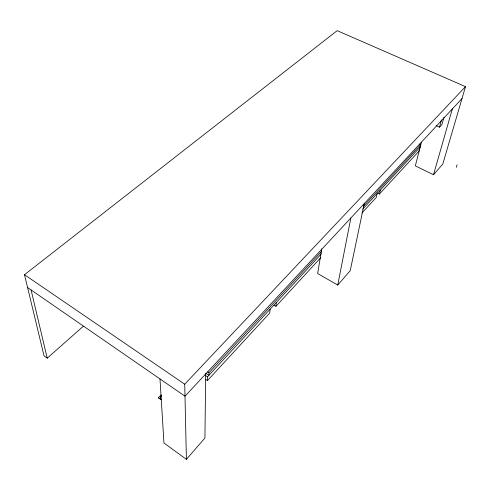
<?xml version="1.0" encoding="UTF-8"?>
<svg xmlns="http://www.w3.org/2000/svg" width="490" height="490" viewBox="0 0 490 490"><rect width="100%" height="100%" fill="white"/><g stroke="black" fill="none" stroke-linecap="round" stroke-linejoin="round"><path stroke-width="0.73" d="M205.678 373.986L204.924 438.005L186.402 459.338L163.966 443.027L159.985 378.942M205.543 379.346L207.442 380.62L207.497 376.822L321.446 253.716M321.795 251.18L208.985 372.706L208.942 375.267L205.769 373.147M270.149 309.135L269.745 313.03L207.442 380.62M273.953 305.16L275.907 306.342L276.348 302.446M321.74 248.853L317.667 273.543L337.739 285.051L350.228 270.67L364.248 203.607M337.739 285.051L350.865 217.983M377.184 193.501L376.314 197.403L361.865 213.083M377.374 192.987L379.419 194.034L380.301 190.138M419.189 144.115L420.567 144.771L418.883 151.22L379.419 194.034M421.492 142.204L415.318 165.877L433.509 174.765L442.776 164.089L465.5 86.632L337.181 30.662L24.5 274.712L44.026 355.844L47.212 358.166L83.337 326.23M436.174 125.654L439.487 127.192L441.49 119.964M443.965 117.312L441.949 124.527L439.487 127.192M433.509 174.765L452.319 108.97M456.3 167.341L457.084 164.805M275.907 306.342L320.803 257.636M362.674 209.175L419.887 147.361M461.997 98.57L185 396.208L27.587 287.538M363.384 206.376L420.567 144.771M186.402 459.338L184.73 384.215L465.5 86.632M161.277 399.76L158.429 397.764L161.069 394.879M160.781 399.411L160.604 396.618L161.663 395.51M207.711 371.855L208.985 372.706M205.598 375.548L207.497 376.822M24.5 274.712L184.73 384.215M160.604 396.618L161.106 396.967M160.775 399.289L158.429 397.764M31.078 289.951L47.212 358.166"/></g></svg>
